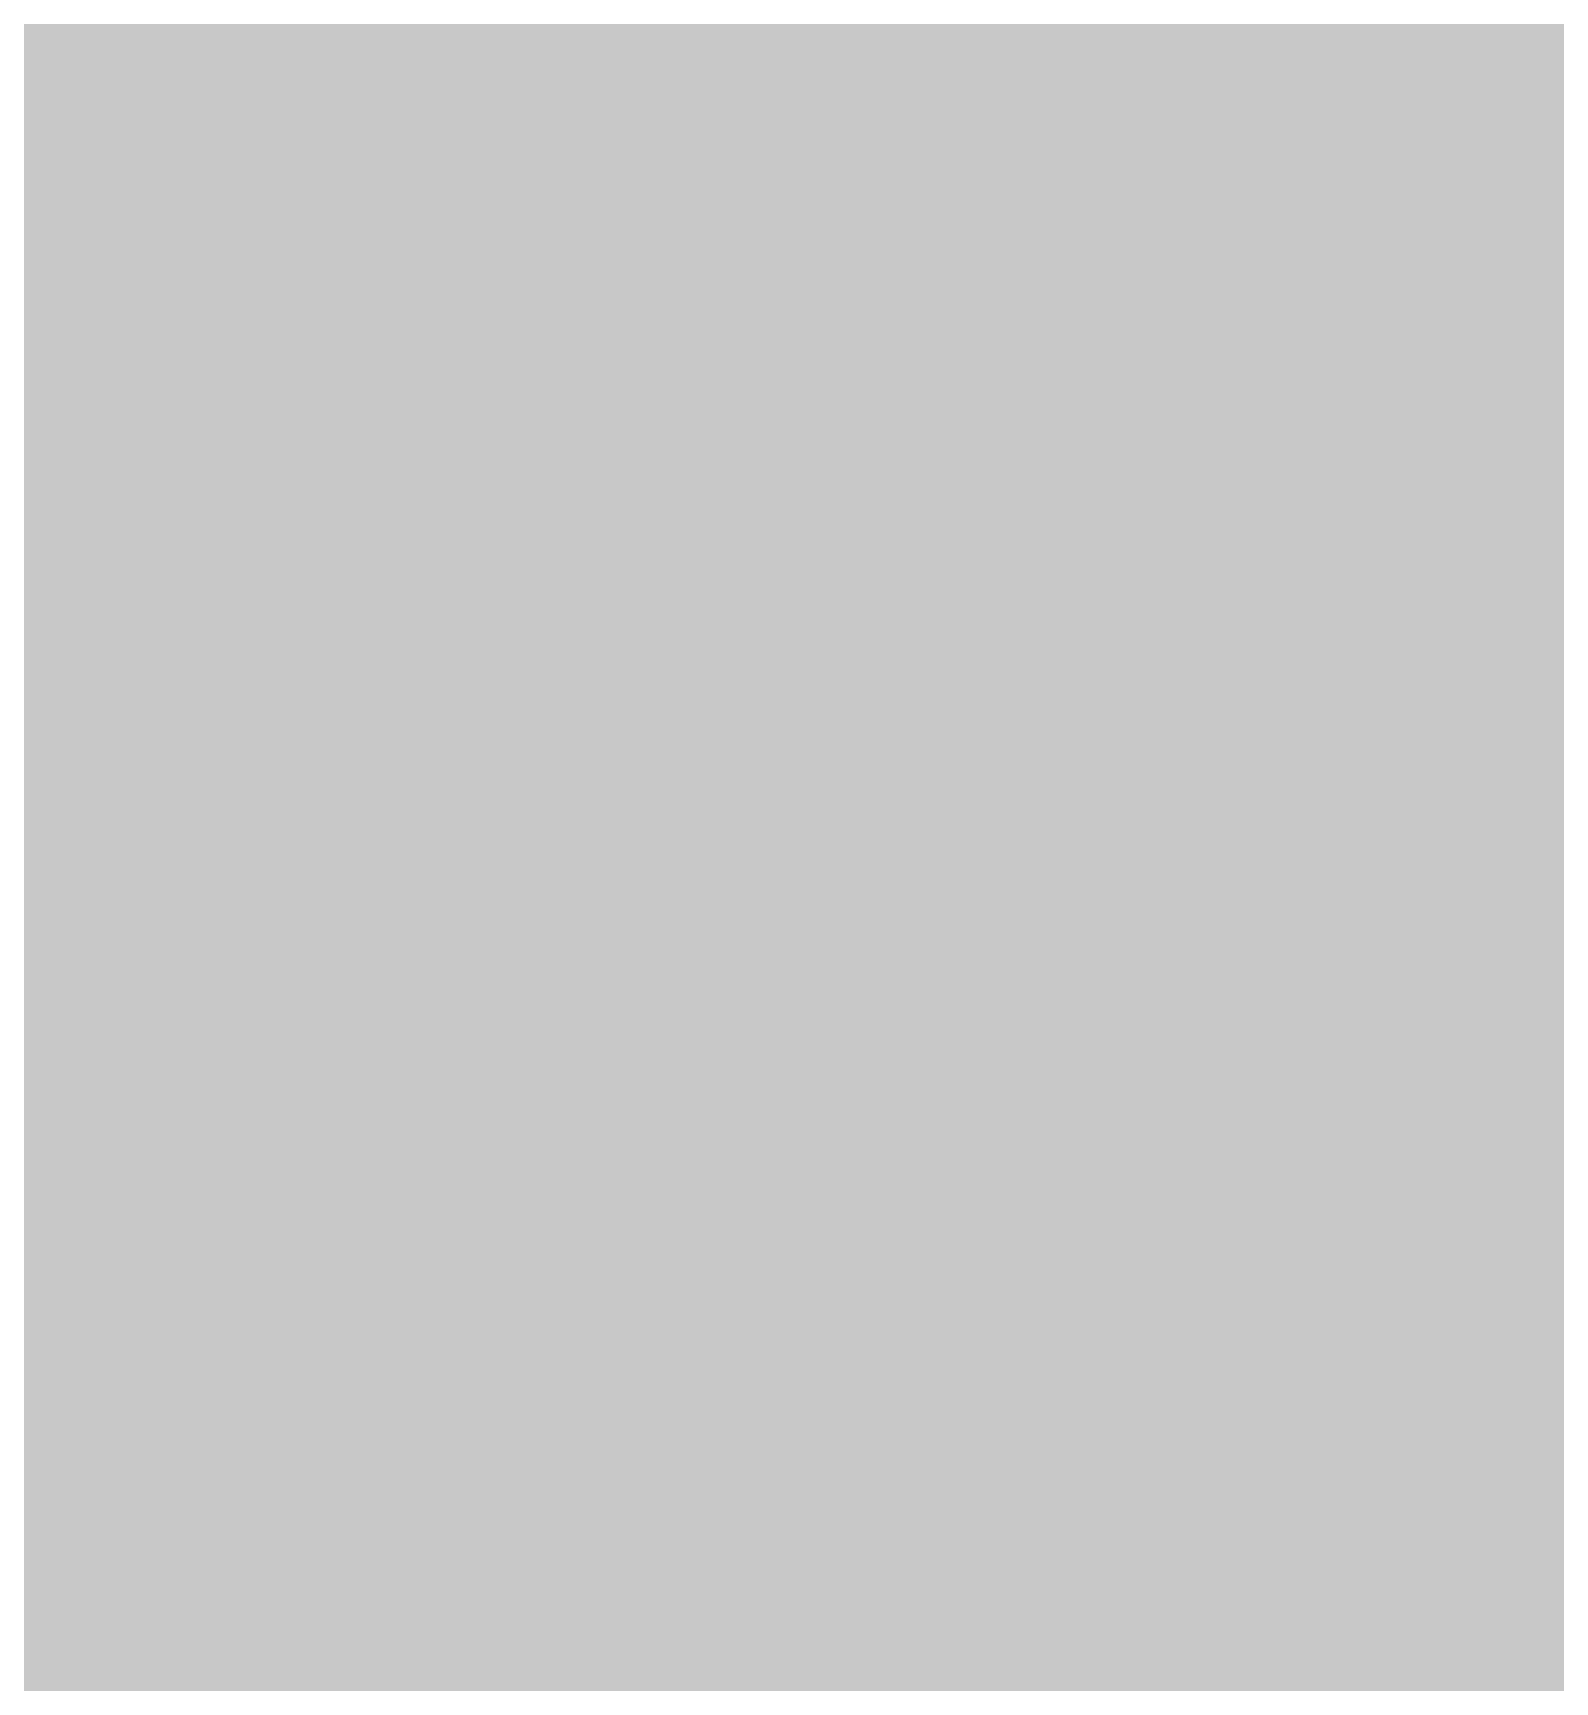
# Model space of a CAD drawing. Header units: millimetres. Extents: x 169 to 355, y 129 to 253.
# Drawn here: x 192.746 to 195.463, y 163.625 to 166.569 of the extents above; entities that cross this region are included whole.
import ezdxf

# ---------------------------------------------------------------- set-up
doc = ezdxf.new("R2010")
doc.units = ezdxf.units.MM
for name, color, linetype in [('BottomLayer', 5, 'Continuous'), ('BottomOverlay', 54, 'Continuous'), ('BottomPaste', 16, 'Continuous'), ('BottomSolder', 6, 'Continuous'), ('InternalPlane1', 76, 'Continuous'), ('Mechanical1', 6, 'Continuous'), ('Mechanical15', 56, 'Continuous'), ('TopOverlay', 2, 'Continuous')]:
    doc.layers.add(name, color=color, linetype=linetype)

# ---------------------------------------------------------------- blocks, each defined once
blk = doc.blocks.new('R01005_B_862')
at = {"layer": 'BottomLayer', "const_width": 0.0225}
for points in [[(-0.2287, 0.0775, 1), (-0.2063, 0.0775, 1)], [(-0.0937, 0.0775, 1), (-0.0712, 0.0775, 1)], [(0.0712, 0.0775, 1), (0.0937, 0.0775, 1)], [(0.2063, 0.0775, 1), (0.2287, 0.0775, 1)], [(-0.2287, -0.0775, 1), (-0.2063, -0.0775, 1)], [(-0.0937, -0.0775, 1), (-0.0712, -0.0775, 1)], [(0.0712, -0.0775, 1), (0.0937, -0.0775, 1)], [(0.2063, -0.0775, 1), (0.2287, -0.0775, 1)]]:
    blk.add_lwpolyline(points, format="xyb", close=True, dxfattribs=at)
at = {"layer": 'BottomLayer'}
for points in [[(-0.0825, -0.1), (-0.0825, 0.1), (-0.2175, -0.1), (-0.2175, 0.1)], [(0.2175, -0.1), (0.2175, 0.1), (0.0825, -0.1), (0.0825, 0.1)], [(-0.06, -0.0775), (-0.06, 0.0775), (-0.24, -0.0775), (-0.24, 0.0775)], [(0.24, -0.0775), (0.24, 0.0775), (0.06, -0.0775), (0.06, 0.0775)]]:
    blk.add_solid(points, dxfattribs=at)
at = {"layer": 'BottomPaste', "const_width": 0.0225}
for points in [[(-0.2287, 0.0775, 1), (-0.2063, 0.0775, 1)], [(-0.0937, 0.0775, 1), (-0.0712, 0.0775, 1)], [(0.0712, 0.0775, 1), (0.0937, 0.0775, 1)], [(0.2063, 0.0775, 1), (0.2287, 0.0775, 1)], [(-0.2287, -0.0775, 1), (-0.2063, -0.0775, 1)], [(-0.0937, -0.0775, 1), (-0.0712, -0.0775, 1)], [(0.0712, -0.0775, 1), (0.0937, -0.0775, 1)], [(0.2063, -0.0775, 1), (0.2287, -0.0775, 1)]]:
    blk.add_lwpolyline(points, format="xyb", close=True, dxfattribs=at)
at = {"layer": 'BottomPaste'}
for points in [[(-0.0825, -0.1), (-0.0825, 0.1), (-0.2175, -0.1), (-0.2175, 0.1)], [(0.2175, -0.1), (0.2175, 0.1), (0.0825, -0.1), (0.0825, 0.1)], [(-0.06, -0.0775), (-0.06, 0.0775), (-0.24, -0.0775), (-0.24, 0.0775)], [(0.24, -0.0775), (0.24, 0.0775), (0.06, -0.0775), (0.06, 0.0775)]]:
    blk.add_solid(points, dxfattribs=at)
at = {"layer": 'BottomSolder', "const_width": 0.1241}
for points in [[(-0.2795, 0.0775, 1), (-0.1555, 0.0775, 1)], [(-0.1445, 0.0775, 1), (-0.0204, 0.0775, 1)], [(0.0204, 0.0775, 1), (0.1445, 0.0775, 1)], [(0.1555, 0.0775, 1), (0.2795, 0.0775, 1)], [(-0.2795, -0.0775, 1), (-0.1555, -0.0775, 1)], [(-0.1445, -0.0775, 1), (-0.0204, -0.0775, 1)], [(0.0204, -0.0775, 1), (0.1445, -0.0775, 1)], [(0.1555, -0.0775, 1), (0.2795, -0.0775, 1)]]:
    blk.add_lwpolyline(points, format="xyb", close=True, dxfattribs=at)
at = {"layer": 'BottomSolder'}
for points in [[(-0.0825, -0.2016), (-0.0825, 0.2016), (-0.2175, -0.2016), (-0.2175, 0.2016)], [(0.2175, -0.2016), (0.2175, 0.2016), (0.0825, -0.2016), (0.0825, 0.2016)], [(0.0416, -0.0775), (0.0416, 0.0775), (-0.3416, -0.0775), (-0.3416, 0.0775)], [(0.3416, -0.0775), (0.3416, 0.0775), (-0.0416, -0.0775), (-0.0416, 0.0775)]]:
    blk.add_solid(points, dxfattribs=at)
at = {"layer": 'Mechanical1', "const_width": 0.05}
for points in [[(-0.1999, 0.0999), (-0.1999, -0.1001)], [(-0.1999, 0.0999), (0.2001, 0.0999)], [(0.2001, 0.0999), (0.2001, -0.1001)], [(-0.1999, -0.1001), (0.2001, -0.1001)]]:
    blk.add_lwpolyline(points, dxfattribs=at)
at = {"layer": 'Mechanical1', "const_width": 0.025}
for points in [[(-0.2124, 0.0999, 1), (-0.1874, 0.0999, 1)], [(-0.2124, 0.0999, 1), (-0.1874, 0.0999, 1)], [(0.1876, 0.0999, 1), (0.2126, 0.0999, 1)], [(0.1876, 0.0999, 1), (0.2126, 0.0999, 1)], [(-0.2124, -0.1001, 1), (-0.1874, -0.1001, 1)], [(-0.2124, -0.1001, 1), (-0.1874, -0.1001, 1)], [(0.1876, -0.1001, 1), (0.2126, -0.1001, 1)], [(0.1876, -0.1001, 1), (0.2126, -0.1001, 1)]]:
    blk.add_lwpolyline(points, format="xyb", close=True, dxfattribs=at)
at = {"layer": 'Mechanical15', "const_width": 0.05}
for points in [[(-0.35, 0.225), (-0.35, -0.225)], [(-0.35, 0.225), (0.35, 0.225)], [(0.35, 0.225), (0.35, -0.225)], [(0, 0.125), (0, -0.125)], [(-0.15, 0), (0.15, 0)], [(-0.35, -0.225), (0.35, -0.225)]]:
    blk.add_lwpolyline(points, dxfattribs=at)
at = {"layer": 'Mechanical15', "const_width": 0.025}
for points in [[(-0.3625, 0.225, 1), (-0.3375, 0.225, 1)], [(-0.3625, 0.225, 1), (-0.3375, 0.225, 1)], [(0.3375, 0.225, 1), (0.3625, 0.225, 1)], [(0.3375, 0.225, 1), (0.3625, 0.225, 1)], [(-0.0125, 0.125, 1), (0.0125, 0.125, 1)], [(-0.1625, 0, 1), (-0.1375, 0, 1)], [(0.1375, 0, 1), (0.1625, 0, 1)], [(-0.0125, -0.125, 1), (0.0125, -0.125, 1)], [(-0.3625, -0.225, 1), (-0.3375, -0.225, 1)], [(-0.3625, -0.225, 1), (-0.3375, -0.225, 1)], [(0.3375, -0.225, 1), (0.3625, -0.225, 1)], [(0.3375, -0.225, 1), (0.3625, -0.225, 1)]]:
    blk.add_lwpolyline(points, format="xyb", close=True, dxfattribs=at)
blk = doc.blocks.new('R01005_B_863')
at = {"layer": 'BottomLayer', "const_width": 0.0225}
for points in [[(-0.2287, 0.0775, 1), (-0.2063, 0.0775, 1)], [(-0.0937, 0.0775, 1), (-0.0712, 0.0775, 1)], [(0.0712, 0.0775, 1), (0.0937, 0.0775, 1)], [(0.2063, 0.0775, 1), (0.2287, 0.0775, 1)], [(-0.2287, -0.0775, 1), (-0.2063, -0.0775, 1)], [(-0.0937, -0.0775, 1), (-0.0712, -0.0775, 1)], [(0.0712, -0.0775, 1), (0.0937, -0.0775, 1)], [(0.2063, -0.0775, 1), (0.2287, -0.0775, 1)]]:
    blk.add_lwpolyline(points, format="xyb", close=True, dxfattribs=at)
at = {"layer": 'BottomLayer'}
for points in [[(-0.0825, -0.1), (-0.0825, 0.1), (-0.2175, -0.1), (-0.2175, 0.1)], [(0.2175, -0.1), (0.2175, 0.1), (0.0825, -0.1), (0.0825, 0.1)], [(-0.06, -0.0775), (-0.06, 0.0775), (-0.24, -0.0775), (-0.24, 0.0775)], [(0.24, -0.0775), (0.24, 0.0775), (0.06, -0.0775), (0.06, 0.0775)]]:
    blk.add_solid(points, dxfattribs=at)
at = {"layer": 'BottomPaste', "const_width": 0.0225}
for points in [[(-0.2287, 0.0775, 1), (-0.2063, 0.0775, 1)], [(-0.0937, 0.0775, 1), (-0.0712, 0.0775, 1)], [(0.0712, 0.0775, 1), (0.0937, 0.0775, 1)], [(0.2063, 0.0775, 1), (0.2287, 0.0775, 1)], [(-0.2287, -0.0775, 1), (-0.2063, -0.0775, 1)], [(-0.0937, -0.0775, 1), (-0.0712, -0.0775, 1)], [(0.0712, -0.0775, 1), (0.0937, -0.0775, 1)], [(0.2063, -0.0775, 1), (0.2287, -0.0775, 1)]]:
    blk.add_lwpolyline(points, format="xyb", close=True, dxfattribs=at)
at = {"layer": 'BottomPaste'}
for points in [[(-0.0825, -0.1), (-0.0825, 0.1), (-0.2175, -0.1), (-0.2175, 0.1)], [(0.2175, -0.1), (0.2175, 0.1), (0.0825, -0.1), (0.0825, 0.1)], [(-0.06, -0.0775), (-0.06, 0.0775), (-0.24, -0.0775), (-0.24, 0.0775)], [(0.24, -0.0775), (0.24, 0.0775), (0.06, -0.0775), (0.06, 0.0775)]]:
    blk.add_solid(points, dxfattribs=at)
at = {"layer": 'BottomSolder', "const_width": 0.1241}
for points in [[(-0.2795, 0.0775, 1), (-0.1555, 0.0775, 1)], [(-0.1445, 0.0775, 1), (-0.0204, 0.0775, 1)], [(0.0204, 0.0775, 1), (0.1445, 0.0775, 1)], [(0.1555, 0.0775, 1), (0.2795, 0.0775, 1)], [(-0.2795, -0.0775, 1), (-0.1555, -0.0775, 1)], [(-0.1445, -0.0775, 1), (-0.0204, -0.0775, 1)], [(0.0204, -0.0775, 1), (0.1445, -0.0775, 1)], [(0.1555, -0.0775, 1), (0.2795, -0.0775, 1)]]:
    blk.add_lwpolyline(points, format="xyb", close=True, dxfattribs=at)
at = {"layer": 'BottomSolder'}
for points in [[(-0.0825, -0.2016), (-0.0825, 0.2016), (-0.2175, -0.2016), (-0.2175, 0.2016)], [(0.2175, -0.2016), (0.2175, 0.2016), (0.0825, -0.2016), (0.0825, 0.2016)], [(0.0416, -0.0775), (0.0416, 0.0775), (-0.3416, -0.0775), (-0.3416, 0.0775)], [(0.3416, -0.0775), (0.3416, 0.0775), (-0.0416, -0.0775), (-0.0416, 0.0775)]]:
    blk.add_solid(points, dxfattribs=at)
at = {"layer": 'Mechanical1', "const_width": 0.05}
for points in [[(-0.1999, 0.0999), (-0.1999, -0.1001)], [(-0.1999, 0.0999), (0.2001, 0.0999)], [(0.2001, 0.0999), (0.2001, -0.1001)], [(-0.1999, -0.1001), (0.2001, -0.1001)]]:
    blk.add_lwpolyline(points, dxfattribs=at)
at = {"layer": 'Mechanical1', "const_width": 0.025}
for points in [[(-0.2124, 0.0999, 1), (-0.1874, 0.0999, 1)], [(-0.2124, 0.0999, 1), (-0.1874, 0.0999, 1)], [(0.1876, 0.0999, 1), (0.2126, 0.0999, 1)], [(0.1876, 0.0999, 1), (0.2126, 0.0999, 1)], [(-0.2124, -0.1001, 1), (-0.1874, -0.1001, 1)], [(-0.2124, -0.1001, 1), (-0.1874, -0.1001, 1)], [(0.1876, -0.1001, 1), (0.2126, -0.1001, 1)], [(0.1876, -0.1001, 1), (0.2126, -0.1001, 1)]]:
    blk.add_lwpolyline(points, format="xyb", close=True, dxfattribs=at)
at = {"layer": 'Mechanical15', "const_width": 0.05}
for points in [[(-0.35, 0.225), (-0.35, -0.225)], [(-0.35, 0.225), (0.35, 0.225)], [(0.35, 0.225), (0.35, -0.225)], [(0, 0.125), (0, -0.125)], [(-0.15, 0), (0.15, 0)], [(-0.35, -0.225), (0.35, -0.225)]]:
    blk.add_lwpolyline(points, dxfattribs=at)
at = {"layer": 'Mechanical15', "const_width": 0.025}
for points in [[(-0.3625, 0.225, 1), (-0.3375, 0.225, 1)], [(-0.3625, 0.225, 1), (-0.3375, 0.225, 1)], [(0.3375, 0.225, 1), (0.3625, 0.225, 1)], [(0.3375, 0.225, 1), (0.3625, 0.225, 1)], [(-0.0125, 0.125, 1), (0.0125, 0.125, 1)], [(-0.1625, 0, 1), (-0.1375, 0, 1)], [(0.1375, 0, 1), (0.1625, 0, 1)], [(-0.0125, -0.125, 1), (0.0125, -0.125, 1)], [(-0.3625, -0.225, 1), (-0.3375, -0.225, 1)], [(-0.3625, -0.225, 1), (-0.3375, -0.225, 1)], [(0.3375, -0.225, 1), (0.3625, -0.225, 1)], [(0.3375, -0.225, 1), (0.3625, -0.225, 1)]]:
    blk.add_lwpolyline(points, format="xyb", close=True, dxfattribs=at)
blk = doc.blocks.new('R01005_B_869')
at = {"layer": 'BottomLayer', "const_width": 0.0225}
for points in [[(-0.2287, 0.0775, 1), (-0.2063, 0.0775, 1)], [(-0.0937, 0.0775, 1), (-0.0712, 0.0775, 1)], [(0.0712, 0.0775, 1), (0.0937, 0.0775, 1)], [(0.2063, 0.0775, 1), (0.2287, 0.0775, 1)], [(-0.2287, -0.0775, 1), (-0.2063, -0.0775, 1)], [(-0.0937, -0.0775, 1), (-0.0712, -0.0775, 1)], [(0.0712, -0.0775, 1), (0.0937, -0.0775, 1)], [(0.2063, -0.0775, 1), (0.2287, -0.0775, 1)]]:
    blk.add_lwpolyline(points, format="xyb", close=True, dxfattribs=at)
at = {"layer": 'BottomLayer'}
for points in [[(-0.0825, -0.1), (-0.0825, 0.1), (-0.2175, -0.1), (-0.2175, 0.1)], [(0.2175, -0.1), (0.2175, 0.1), (0.0825, -0.1), (0.0825, 0.1)], [(-0.06, -0.0775), (-0.06, 0.0775), (-0.24, -0.0775), (-0.24, 0.0775)], [(0.24, -0.0775), (0.24, 0.0775), (0.06, -0.0775), (0.06, 0.0775)]]:
    blk.add_solid(points, dxfattribs=at)
at = {"layer": 'BottomPaste', "const_width": 0.0225}
for points in [[(-0.2287, 0.0775, 1), (-0.2063, 0.0775, 1)], [(-0.0937, 0.0775, 1), (-0.0712, 0.0775, 1)], [(0.0712, 0.0775, 1), (0.0937, 0.0775, 1)], [(0.2063, 0.0775, 1), (0.2287, 0.0775, 1)], [(-0.2287, -0.0775, 1), (-0.2063, -0.0775, 1)], [(-0.0937, -0.0775, 1), (-0.0712, -0.0775, 1)], [(0.0712, -0.0775, 1), (0.0937, -0.0775, 1)], [(0.2063, -0.0775, 1), (0.2287, -0.0775, 1)]]:
    blk.add_lwpolyline(points, format="xyb", close=True, dxfattribs=at)
at = {"layer": 'BottomPaste'}
for points in [[(-0.0825, -0.1), (-0.0825, 0.1), (-0.2175, -0.1), (-0.2175, 0.1)], [(0.2175, -0.1), (0.2175, 0.1), (0.0825, -0.1), (0.0825, 0.1)], [(-0.06, -0.0775), (-0.06, 0.0775), (-0.24, -0.0775), (-0.24, 0.0775)], [(0.24, -0.0775), (0.24, 0.0775), (0.06, -0.0775), (0.06, 0.0775)]]:
    blk.add_solid(points, dxfattribs=at)
at = {"layer": 'BottomSolder', "const_width": 0.1241}
for points in [[(-0.2795, 0.0775, 1), (-0.1555, 0.0775, 1)], [(-0.1445, 0.0775, 1), (-0.0204, 0.0775, 1)], [(0.0204, 0.0775, 1), (0.1445, 0.0775, 1)], [(0.1555, 0.0775, 1), (0.2795, 0.0775, 1)], [(-0.2795, -0.0775, 1), (-0.1555, -0.0775, 1)], [(-0.1445, -0.0775, 1), (-0.0204, -0.0775, 1)], [(0.0204, -0.0775, 1), (0.1445, -0.0775, 1)], [(0.1555, -0.0775, 1), (0.2795, -0.0775, 1)]]:
    blk.add_lwpolyline(points, format="xyb", close=True, dxfattribs=at)
at = {"layer": 'BottomSolder'}
for points in [[(-0.0825, -0.2016), (-0.0825, 0.2016), (-0.2175, -0.2016), (-0.2175, 0.2016)], [(0.2175, -0.2016), (0.2175, 0.2016), (0.0825, -0.2016), (0.0825, 0.2016)], [(0.0416, -0.0775), (0.0416, 0.0775), (-0.3416, -0.0775), (-0.3416, 0.0775)], [(0.3416, -0.0775), (0.3416, 0.0775), (-0.0416, -0.0775), (-0.0416, 0.0775)]]:
    blk.add_solid(points, dxfattribs=at)
at = {"layer": 'Mechanical1', "const_width": 0.05}
for points in [[(-0.1999, 0.0999), (-0.1999, -0.1001)], [(-0.1999, 0.0999), (0.2001, 0.0999)], [(0.2001, 0.0999), (0.2001, -0.1001)], [(-0.1999, -0.1001), (0.2001, -0.1001)]]:
    blk.add_lwpolyline(points, dxfattribs=at)
at = {"layer": 'Mechanical1', "const_width": 0.025}
for points in [[(-0.2124, 0.0999, 1), (-0.1874, 0.0999, 1)], [(-0.2124, 0.0999, 1), (-0.1874, 0.0999, 1)], [(0.1876, 0.0999, 1), (0.2126, 0.0999, 1)], [(0.1876, 0.0999, 1), (0.2126, 0.0999, 1)], [(-0.2124, -0.1001, 1), (-0.1874, -0.1001, 1)], [(-0.2124, -0.1001, 1), (-0.1874, -0.1001, 1)], [(0.1876, -0.1001, 1), (0.2126, -0.1001, 1)], [(0.1876, -0.1001, 1), (0.2126, -0.1001, 1)]]:
    blk.add_lwpolyline(points, format="xyb", close=True, dxfattribs=at)
at = {"layer": 'Mechanical15', "const_width": 0.05}
for points in [[(-0.35, 0.225), (-0.35, -0.225)], [(-0.35, 0.225), (0.35, 0.225)], [(0.35, 0.225), (0.35, -0.225)], [(0, 0.125), (0, -0.125)], [(-0.15, 0), (0.15, 0)], [(-0.35, -0.225), (0.35, -0.225)]]:
    blk.add_lwpolyline(points, dxfattribs=at)
at = {"layer": 'Mechanical15', "const_width": 0.025}
for points in [[(-0.3625, 0.225, 1), (-0.3375, 0.225, 1)], [(-0.3625, 0.225, 1), (-0.3375, 0.225, 1)], [(0.3375, 0.225, 1), (0.3625, 0.225, 1)], [(0.3375, 0.225, 1), (0.3625, 0.225, 1)], [(-0.0125, 0.125, 1), (0.0125, 0.125, 1)], [(-0.1625, 0, 1), (-0.1375, 0, 1)], [(0.1375, 0, 1), (0.1625, 0, 1)], [(-0.0125, -0.125, 1), (0.0125, -0.125, 1)], [(-0.3625, -0.225, 1), (-0.3375, -0.225, 1)], [(-0.3625, -0.225, 1), (-0.3375, -0.225, 1)], [(0.3375, -0.225, 1), (0.3625, -0.225, 1)], [(0.3375, -0.225, 1), (0.3625, -0.225, 1)]]:
    blk.add_lwpolyline(points, format="xyb", close=True, dxfattribs=at)
blk = doc.blocks.new('R01005_B_876')
at = {"layer": 'BottomLayer', "const_width": 0.0225}
for points in [[(-0.2287, 0.0775, 1), (-0.2063, 0.0775, 1)], [(-0.0937, 0.0775, 1), (-0.0712, 0.0775, 1)], [(0.0712, 0.0775, 1), (0.0937, 0.0775, 1)], [(0.2063, 0.0775, 1), (0.2287, 0.0775, 1)], [(-0.2287, -0.0775, 1), (-0.2063, -0.0775, 1)], [(-0.0937, -0.0775, 1), (-0.0712, -0.0775, 1)], [(0.0712, -0.0775, 1), (0.0937, -0.0775, 1)], [(0.2063, -0.0775, 1), (0.2287, -0.0775, 1)]]:
    blk.add_lwpolyline(points, format="xyb", close=True, dxfattribs=at)
at = {"layer": 'BottomLayer'}
for points in [[(-0.0825, -0.1), (-0.0825, 0.1), (-0.2175, -0.1), (-0.2175, 0.1)], [(0.2175, -0.1), (0.2175, 0.1), (0.0825, -0.1), (0.0825, 0.1)], [(-0.06, -0.0775), (-0.06, 0.0775), (-0.24, -0.0775), (-0.24, 0.0775)], [(0.24, -0.0775), (0.24, 0.0775), (0.06, -0.0775), (0.06, 0.0775)]]:
    blk.add_solid(points, dxfattribs=at)
at = {"layer": 'BottomPaste', "const_width": 0.0225}
for points in [[(-0.2287, 0.0775, 1), (-0.2063, 0.0775, 1)], [(-0.0937, 0.0775, 1), (-0.0712, 0.0775, 1)], [(0.0712, 0.0775, 1), (0.0937, 0.0775, 1)], [(0.2063, 0.0775, 1), (0.2287, 0.0775, 1)], [(-0.2287, -0.0775, 1), (-0.2063, -0.0775, 1)], [(-0.0937, -0.0775, 1), (-0.0712, -0.0775, 1)], [(0.0712, -0.0775, 1), (0.0937, -0.0775, 1)], [(0.2063, -0.0775, 1), (0.2287, -0.0775, 1)]]:
    blk.add_lwpolyline(points, format="xyb", close=True, dxfattribs=at)
at = {"layer": 'BottomPaste'}
for points in [[(-0.0825, -0.1), (-0.0825, 0.1), (-0.2175, -0.1), (-0.2175, 0.1)], [(0.2175, -0.1), (0.2175, 0.1), (0.0825, -0.1), (0.0825, 0.1)], [(-0.06, -0.0775), (-0.06, 0.0775), (-0.24, -0.0775), (-0.24, 0.0775)], [(0.24, -0.0775), (0.24, 0.0775), (0.06, -0.0775), (0.06, 0.0775)]]:
    blk.add_solid(points, dxfattribs=at)
at = {"layer": 'BottomSolder', "const_width": 0.1241}
for points in [[(-0.2795, 0.0775, 1), (-0.1555, 0.0775, 1)], [(-0.1445, 0.0775, 1), (-0.0204, 0.0775, 1)], [(0.0204, 0.0775, 1), (0.1445, 0.0775, 1)], [(0.1555, 0.0775, 1), (0.2795, 0.0775, 1)], [(-0.2795, -0.0775, 1), (-0.1555, -0.0775, 1)], [(-0.1445, -0.0775, 1), (-0.0204, -0.0775, 1)], [(0.0204, -0.0775, 1), (0.1445, -0.0775, 1)], [(0.1555, -0.0775, 1), (0.2795, -0.0775, 1)]]:
    blk.add_lwpolyline(points, format="xyb", close=True, dxfattribs=at)
at = {"layer": 'BottomSolder'}
for points in [[(-0.0825, -0.2016), (-0.0825, 0.2016), (-0.2175, -0.2016), (-0.2175, 0.2016)], [(0.2175, -0.2016), (0.2175, 0.2016), (0.0825, -0.2016), (0.0825, 0.2016)], [(0.0416, -0.0775), (0.0416, 0.0775), (-0.3416, -0.0775), (-0.3416, 0.0775)], [(0.3416, -0.0775), (0.3416, 0.0775), (-0.0416, -0.0775), (-0.0416, 0.0775)]]:
    blk.add_solid(points, dxfattribs=at)
at = {"layer": 'Mechanical1', "const_width": 0.05}
for points in [[(-0.1999, 0.0999), (-0.1999, -0.1001)], [(-0.1999, 0.0999), (0.2001, 0.0999)], [(0.2001, 0.0999), (0.2001, -0.1001)], [(-0.1999, -0.1001), (0.2001, -0.1001)]]:
    blk.add_lwpolyline(points, dxfattribs=at)
at = {"layer": 'Mechanical1', "const_width": 0.025}
for points in [[(-0.2124, 0.0999, 1), (-0.1874, 0.0999, 1)], [(-0.2124, 0.0999, 1), (-0.1874, 0.0999, 1)], [(0.1876, 0.0999, 1), (0.2126, 0.0999, 1)], [(0.1876, 0.0999, 1), (0.2126, 0.0999, 1)], [(-0.2124, -0.1001, 1), (-0.1874, -0.1001, 1)], [(-0.2124, -0.1001, 1), (-0.1874, -0.1001, 1)], [(0.1876, -0.1001, 1), (0.2126, -0.1001, 1)], [(0.1876, -0.1001, 1), (0.2126, -0.1001, 1)]]:
    blk.add_lwpolyline(points, format="xyb", close=True, dxfattribs=at)
at = {"layer": 'Mechanical15', "const_width": 0.05}
for points in [[(-0.35, 0.225), (-0.35, -0.225)], [(-0.35, 0.225), (0.35, 0.225)], [(0.35, 0.225), (0.35, -0.225)], [(0, 0.125), (0, -0.125)], [(-0.15, 0), (0.15, 0)], [(-0.35, -0.225), (0.35, -0.225)]]:
    blk.add_lwpolyline(points, dxfattribs=at)
at = {"layer": 'Mechanical15', "const_width": 0.025}
for points in [[(-0.3625, 0.225, 1), (-0.3375, 0.225, 1)], [(-0.3625, 0.225, 1), (-0.3375, 0.225, 1)], [(0.3375, 0.225, 1), (0.3625, 0.225, 1)], [(0.3375, 0.225, 1), (0.3625, 0.225, 1)], [(-0.0125, 0.125, 1), (0.0125, 0.125, 1)], [(-0.1625, 0, 1), (-0.1375, 0, 1)], [(0.1375, 0, 1), (0.1625, 0, 1)], [(-0.0125, -0.125, 1), (0.0125, -0.125, 1)], [(-0.3625, -0.225, 1), (-0.3375, -0.225, 1)], [(-0.3625, -0.225, 1), (-0.3375, -0.225, 1)], [(0.3375, -0.225, 1), (0.3625, -0.225, 1)], [(0.3375, -0.225, 1), (0.3625, -0.225, 1)]]:
    blk.add_lwpolyline(points, format="xyb", close=True, dxfattribs=at)
blk = doc.blocks.new('R01005_B_877')
at = {"layer": 'BottomLayer', "const_width": 0.0225}
for points in [[(-0.2287, 0.0775, 1), (-0.2063, 0.0775, 1)], [(-0.0937, 0.0775, 1), (-0.0712, 0.0775, 1)], [(0.0712, 0.0775, 1), (0.0937, 0.0775, 1)], [(0.2063, 0.0775, 1), (0.2287, 0.0775, 1)], [(-0.2287, -0.0775, 1), (-0.2063, -0.0775, 1)], [(-0.0937, -0.0775, 1), (-0.0712, -0.0775, 1)], [(0.0712, -0.0775, 1), (0.0937, -0.0775, 1)], [(0.2063, -0.0775, 1), (0.2287, -0.0775, 1)]]:
    blk.add_lwpolyline(points, format="xyb", close=True, dxfattribs=at)
at = {"layer": 'BottomLayer'}
for points in [[(-0.0825, -0.1), (-0.0825, 0.1), (-0.2175, -0.1), (-0.2175, 0.1)], [(0.2175, -0.1), (0.2175, 0.1), (0.0825, -0.1), (0.0825, 0.1)], [(-0.06, -0.0775), (-0.06, 0.0775), (-0.24, -0.0775), (-0.24, 0.0775)], [(0.24, -0.0775), (0.24, 0.0775), (0.06, -0.0775), (0.06, 0.0775)]]:
    blk.add_solid(points, dxfattribs=at)
at = {"layer": 'BottomPaste', "const_width": 0.0225}
for points in [[(-0.2287, 0.0775, 1), (-0.2063, 0.0775, 1)], [(-0.0937, 0.0775, 1), (-0.0712, 0.0775, 1)], [(0.0712, 0.0775, 1), (0.0937, 0.0775, 1)], [(0.2063, 0.0775, 1), (0.2287, 0.0775, 1)], [(-0.2287, -0.0775, 1), (-0.2063, -0.0775, 1)], [(-0.0937, -0.0775, 1), (-0.0712, -0.0775, 1)], [(0.0712, -0.0775, 1), (0.0937, -0.0775, 1)], [(0.2063, -0.0775, 1), (0.2287, -0.0775, 1)]]:
    blk.add_lwpolyline(points, format="xyb", close=True, dxfattribs=at)
at = {"layer": 'BottomPaste'}
for points in [[(-0.0825, -0.1), (-0.0825, 0.1), (-0.2175, -0.1), (-0.2175, 0.1)], [(0.2175, -0.1), (0.2175, 0.1), (0.0825, -0.1), (0.0825, 0.1)], [(-0.06, -0.0775), (-0.06, 0.0775), (-0.24, -0.0775), (-0.24, 0.0775)], [(0.24, -0.0775), (0.24, 0.0775), (0.06, -0.0775), (0.06, 0.0775)]]:
    blk.add_solid(points, dxfattribs=at)
at = {"layer": 'BottomSolder', "const_width": 0.1241}
for points in [[(-0.2795, 0.0775, 1), (-0.1555, 0.0775, 1)], [(-0.1445, 0.0775, 1), (-0.0204, 0.0775, 1)], [(0.0204, 0.0775, 1), (0.1445, 0.0775, 1)], [(0.1555, 0.0775, 1), (0.2795, 0.0775, 1)], [(-0.2795, -0.0775, 1), (-0.1555, -0.0775, 1)], [(-0.1445, -0.0775, 1), (-0.0204, -0.0775, 1)], [(0.0204, -0.0775, 1), (0.1445, -0.0775, 1)], [(0.1555, -0.0775, 1), (0.2795, -0.0775, 1)]]:
    blk.add_lwpolyline(points, format="xyb", close=True, dxfattribs=at)
at = {"layer": 'BottomSolder'}
for points in [[(-0.0825, -0.2016), (-0.0825, 0.2016), (-0.2175, -0.2016), (-0.2175, 0.2016)], [(0.2175, -0.2016), (0.2175, 0.2016), (0.0825, -0.2016), (0.0825, 0.2016)], [(0.0416, -0.0775), (0.0416, 0.0775), (-0.3416, -0.0775), (-0.3416, 0.0775)], [(0.3416, -0.0775), (0.3416, 0.0775), (-0.0416, -0.0775), (-0.0416, 0.0775)]]:
    blk.add_solid(points, dxfattribs=at)
at = {"layer": 'Mechanical1', "const_width": 0.05}
for points in [[(-0.1999, 0.0999), (-0.1999, -0.1001)], [(-0.1999, 0.0999), (0.2001, 0.0999)], [(0.2001, 0.0999), (0.2001, -0.1001)], [(-0.1999, -0.1001), (0.2001, -0.1001)]]:
    blk.add_lwpolyline(points, dxfattribs=at)
at = {"layer": 'Mechanical1', "const_width": 0.025}
for points in [[(-0.2124, 0.0999, 1), (-0.1874, 0.0999, 1)], [(-0.2124, 0.0999, 1), (-0.1874, 0.0999, 1)], [(0.1876, 0.0999, 1), (0.2126, 0.0999, 1)], [(0.1876, 0.0999, 1), (0.2126, 0.0999, 1)], [(-0.2124, -0.1001, 1), (-0.1874, -0.1001, 1)], [(-0.2124, -0.1001, 1), (-0.1874, -0.1001, 1)], [(0.1876, -0.1001, 1), (0.2126, -0.1001, 1)], [(0.1876, -0.1001, 1), (0.2126, -0.1001, 1)]]:
    blk.add_lwpolyline(points, format="xyb", close=True, dxfattribs=at)
at = {"layer": 'Mechanical15', "const_width": 0.05}
for points in [[(-0.35, 0.225), (-0.35, -0.225)], [(-0.35, 0.225), (0.35, 0.225)], [(0.35, 0.225), (0.35, -0.225)], [(0, 0.125), (0, -0.125)], [(-0.15, 0), (0.15, 0)], [(-0.35, -0.225), (0.35, -0.225)]]:
    blk.add_lwpolyline(points, dxfattribs=at)
at = {"layer": 'Mechanical15', "const_width": 0.025}
for points in [[(-0.3625, 0.225, 1), (-0.3375, 0.225, 1)], [(-0.3625, 0.225, 1), (-0.3375, 0.225, 1)], [(0.3375, 0.225, 1), (0.3625, 0.225, 1)], [(0.3375, 0.225, 1), (0.3625, 0.225, 1)], [(-0.0125, 0.125, 1), (0.0125, 0.125, 1)], [(-0.1625, 0, 1), (-0.1375, 0, 1)], [(0.1375, 0, 1), (0.1625, 0, 1)], [(-0.0125, -0.125, 1), (0.0125, -0.125, 1)], [(-0.3625, -0.225, 1), (-0.3375, -0.225, 1)], [(-0.3625, -0.225, 1), (-0.3375, -0.225, 1)], [(0.3375, -0.225, 1), (0.3625, -0.225, 1)], [(0.3375, -0.225, 1), (0.3625, -0.225, 1)]]:
    blk.add_lwpolyline(points, format="xyb", close=True, dxfattribs=at)
blk = doc.blocks.new('R01005_B_878')
at = {"layer": 'BottomLayer', "const_width": 0.0225}
for points in [[(-0.2287, 0.0775, 1), (-0.2063, 0.0775, 1)], [(-0.0937, 0.0775, 1), (-0.0712, 0.0775, 1)], [(0.0712, 0.0775, 1), (0.0937, 0.0775, 1)], [(0.2063, 0.0775, 1), (0.2287, 0.0775, 1)], [(-0.2287, -0.0775, 1), (-0.2063, -0.0775, 1)], [(-0.0937, -0.0775, 1), (-0.0712, -0.0775, 1)], [(0.0712, -0.0775, 1), (0.0937, -0.0775, 1)], [(0.2063, -0.0775, 1), (0.2287, -0.0775, 1)]]:
    blk.add_lwpolyline(points, format="xyb", close=True, dxfattribs=at)
at = {"layer": 'BottomLayer'}
for points in [[(-0.0825, -0.1), (-0.0825, 0.1), (-0.2175, -0.1), (-0.2175, 0.1)], [(0.2175, -0.1), (0.2175, 0.1), (0.0825, -0.1), (0.0825, 0.1)], [(-0.06, -0.0775), (-0.06, 0.0775), (-0.24, -0.0775), (-0.24, 0.0775)], [(0.24, -0.0775), (0.24, 0.0775), (0.06, -0.0775), (0.06, 0.0775)]]:
    blk.add_solid(points, dxfattribs=at)
at = {"layer": 'BottomPaste', "const_width": 0.0225}
for points in [[(-0.2287, 0.0775, 1), (-0.2063, 0.0775, 1)], [(-0.0937, 0.0775, 1), (-0.0712, 0.0775, 1)], [(0.0712, 0.0775, 1), (0.0937, 0.0775, 1)], [(0.2063, 0.0775, 1), (0.2287, 0.0775, 1)], [(-0.2287, -0.0775, 1), (-0.2063, -0.0775, 1)], [(-0.0937, -0.0775, 1), (-0.0712, -0.0775, 1)], [(0.0712, -0.0775, 1), (0.0937, -0.0775, 1)], [(0.2063, -0.0775, 1), (0.2287, -0.0775, 1)]]:
    blk.add_lwpolyline(points, format="xyb", close=True, dxfattribs=at)
at = {"layer": 'BottomPaste'}
for points in [[(-0.0825, -0.1), (-0.0825, 0.1), (-0.2175, -0.1), (-0.2175, 0.1)], [(0.2175, -0.1), (0.2175, 0.1), (0.0825, -0.1), (0.0825, 0.1)], [(-0.06, -0.0775), (-0.06, 0.0775), (-0.24, -0.0775), (-0.24, 0.0775)], [(0.24, -0.0775), (0.24, 0.0775), (0.06, -0.0775), (0.06, 0.0775)]]:
    blk.add_solid(points, dxfattribs=at)
at = {"layer": 'BottomSolder', "const_width": 0.1241}
for points in [[(-0.2795, 0.0775, 1), (-0.1555, 0.0775, 1)], [(-0.1445, 0.0775, 1), (-0.0204, 0.0775, 1)], [(0.0204, 0.0775, 1), (0.1445, 0.0775, 1)], [(0.1555, 0.0775, 1), (0.2795, 0.0775, 1)], [(-0.2795, -0.0775, 1), (-0.1555, -0.0775, 1)], [(-0.1445, -0.0775, 1), (-0.0204, -0.0775, 1)], [(0.0204, -0.0775, 1), (0.1445, -0.0775, 1)], [(0.1555, -0.0775, 1), (0.2795, -0.0775, 1)]]:
    blk.add_lwpolyline(points, format="xyb", close=True, dxfattribs=at)
at = {"layer": 'BottomSolder'}
for points in [[(-0.0825, -0.2016), (-0.0825, 0.2016), (-0.2175, -0.2016), (-0.2175, 0.2016)], [(0.2175, -0.2016), (0.2175, 0.2016), (0.0825, -0.2016), (0.0825, 0.2016)], [(0.0416, -0.0775), (0.0416, 0.0775), (-0.3416, -0.0775), (-0.3416, 0.0775)], [(0.3416, -0.0775), (0.3416, 0.0775), (-0.0416, -0.0775), (-0.0416, 0.0775)]]:
    blk.add_solid(points, dxfattribs=at)
at = {"layer": 'Mechanical1', "const_width": 0.05}
for points in [[(-0.1999, 0.0999), (-0.1999, -0.1001)], [(-0.1999, 0.0999), (0.2001, 0.0999)], [(0.2001, 0.0999), (0.2001, -0.1001)], [(-0.1999, -0.1001), (0.2001, -0.1001)]]:
    blk.add_lwpolyline(points, dxfattribs=at)
at = {"layer": 'Mechanical1', "const_width": 0.025}
for points in [[(-0.2124, 0.0999, 1), (-0.1874, 0.0999, 1)], [(-0.2124, 0.0999, 1), (-0.1874, 0.0999, 1)], [(0.1876, 0.0999, 1), (0.2126, 0.0999, 1)], [(0.1876, 0.0999, 1), (0.2126, 0.0999, 1)], [(-0.2124, -0.1001, 1), (-0.1874, -0.1001, 1)], [(-0.2124, -0.1001, 1), (-0.1874, -0.1001, 1)], [(0.1876, -0.1001, 1), (0.2126, -0.1001, 1)], [(0.1876, -0.1001, 1), (0.2126, -0.1001, 1)]]:
    blk.add_lwpolyline(points, format="xyb", close=True, dxfattribs=at)
at = {"layer": 'Mechanical15', "const_width": 0.05}
for points in [[(-0.35, 0.225), (-0.35, -0.225)], [(-0.35, 0.225), (0.35, 0.225)], [(0.35, 0.225), (0.35, -0.225)], [(0, 0.125), (0, -0.125)], [(-0.15, 0), (0.15, 0)], [(-0.35, -0.225), (0.35, -0.225)]]:
    blk.add_lwpolyline(points, dxfattribs=at)
at = {"layer": 'Mechanical15', "const_width": 0.025}
for points in [[(-0.3625, 0.225, 1), (-0.3375, 0.225, 1)], [(-0.3625, 0.225, 1), (-0.3375, 0.225, 1)], [(0.3375, 0.225, 1), (0.3625, 0.225, 1)], [(0.3375, 0.225, 1), (0.3625, 0.225, 1)], [(-0.0125, 0.125, 1), (0.0125, 0.125, 1)], [(-0.1625, 0, 1), (-0.1375, 0, 1)], [(0.1375, 0, 1), (0.1625, 0, 1)], [(-0.0125, -0.125, 1), (0.0125, -0.125, 1)], [(-0.3625, -0.225, 1), (-0.3375, -0.225, 1)], [(-0.3625, -0.225, 1), (-0.3375, -0.225, 1)], [(0.3375, -0.225, 1), (0.3625, -0.225, 1)], [(0.3375, -0.225, 1), (0.3625, -0.225, 1)]]:
    blk.add_lwpolyline(points, format="xyb", close=True, dxfattribs=at)
blk = doc.blocks.new('DIN41612_1377')
at = {"layer": 'Mechanical1', "const_width": 0.2}
blk.add_lwpolyline([(26.6, 5.2), (-26.6, 5.2)], dxfattribs=at)
at = {"layer": 'Mechanical15', "const_width": 0.2}
blk.add_lwpolyline([(26.7, 5.3), (-26.7, 5.3)], dxfattribs=at)
at = {"layer": 'TopOverlay', "const_width": 0.2}
blk.add_lwpolyline([(26.8, 5.4), (-26.8, 5.4)], dxfattribs=at)

msp = doc.modelspace()

# ---------------------------------------------------------------- linework, layer by layer
at = {"layer": 'BottomOverlay', "const_width": 0.2}
msp.add_lwpolyline([(184, 165), (237.8, 165)], dxfattribs=at)
at = {"layer": 'InternalPlane1'}
for points in [[(194.35, 163.4), (268.025, 163.4), (194.35, 190.625), (268.025, 190.625)], [(176.35, 163.375), (236.25, 163.375), (176.35, 177.65), (236.25, 177.65)]]:
    msp.add_solid(points, dxfattribs=at)

# ---------------------------------------------------------------- block references
for name, p, rotation in [('DIN41612_1377', (205, 171), 180), ('R01005_B_876', (192.55, 164.025), 90), ('R01005_B_877', (193.05, 164.025), 90), ('R01005_B_878', (193.55, 164.025), 90), ('R01005_B_869', (194.05, 164.025), 90), ('R01005_B_862', (194.55, 164.025), 90), ('R01005_B_863', (195.05, 164.025), 90)]:
    msp.add_blockref(name, p, dxfattribs=dict(rotation=rotation))

doc.saveas('drawing.dxf')
